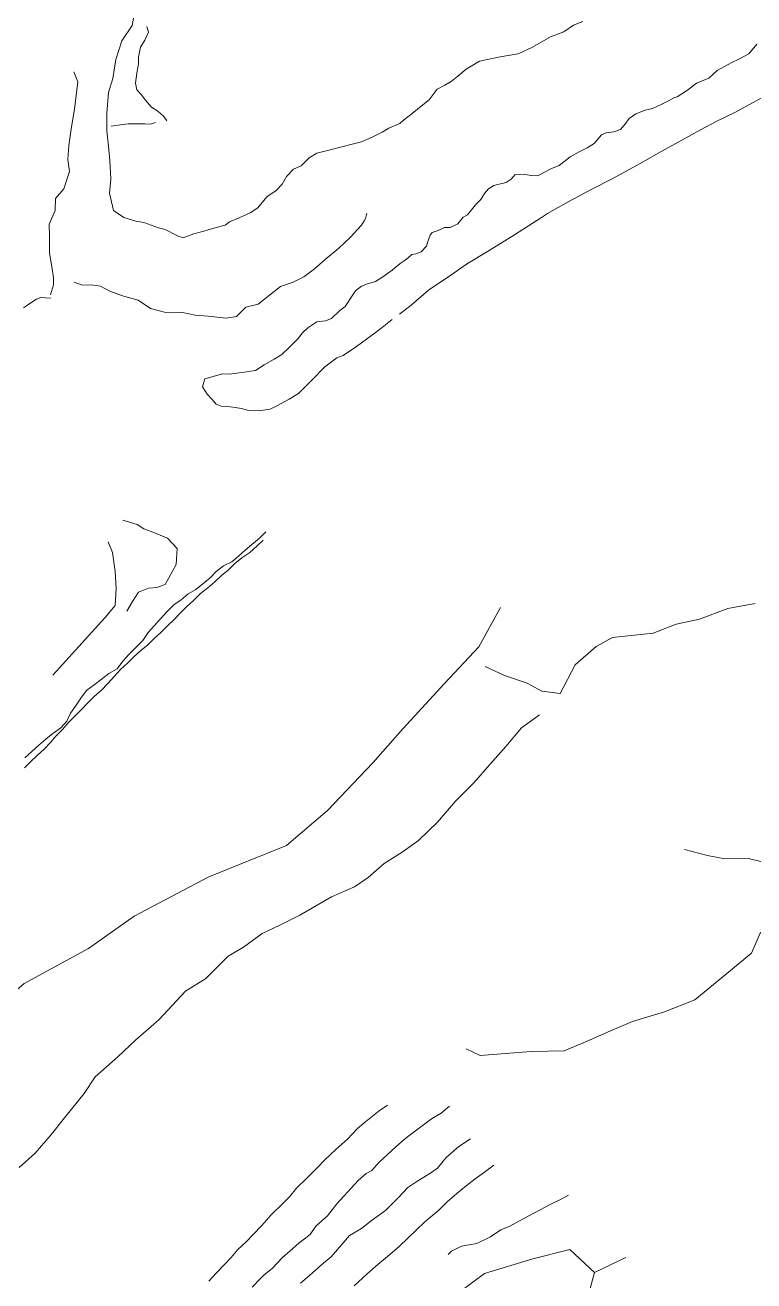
# Model space of a CAD drawing. Extents: x 683321 to 688873, y 7661944 to 7668387.
# Drawn here: x 685683.2 to 685851.1, y 7667443.6 to 7667732.7 of the extents above; entities that cross this region are included whole.
import ezdxf

# ---------------------------------------------------------------- set-up
doc = ezdxf.new("R2010")
doc.units = 0
doc.header["$MEASUREMENT"] = 0
doc.layers.add('01 CRESTA_Line', color=3, linetype='Continuous', lineweight=20)

msp = doc.modelspace()

# ---------------------------------------------------------------- linework, layer by layer
at = {"layer": '01 CRESTA_Line'}
for points in [[(685811.69, 7667733.57, 4268.33), (685809.53, 7667732.69, 4268.22), (685807.33, 7667731.18, 4268.54), (685804.2, 7667730.01, 4268.92), (685800.08, 7667727.69, 4269.43), (685796.78, 7667726.13, 4269.51), (685792.64, 7667725.45, 4269.79), (685787.88, 7667724.46, 4270.45), (685784.82, 7667722.6, 4270.53), (685782.93, 7667720.96, 4270.76), (685781.38, 7667719.75, 4270.54), (685779.89, 7667718.94, 4270.95), (685778.16, 7667717.97, 4270.17), (685776.33, 7667715.55, 4270.23), (685774.44, 7667714.07, 4270.47), (685772.37, 7667712.34, 4270.45), (685770.36, 7667710.86, 4270.54), (685769.5, 7667710.06, 4270.52), (685767.01, 7667708.97, 4270.62), (685765.46, 7667708.05, 4270.62), (685763.19, 7667706.89, 4271.02), (685760.67, 7667705.82, 4271.25), (685758.59, 7667705.28, 4271.22), (685756.17, 7667704.71, 4271.67), (685753.18, 7667703.93, 4271.65), (685750.41, 7667703.24, 4272.04), (685748.64, 7667702.18, 4272.07), (685746.82, 7667700.36, 4272.03), (685745.04, 7667699.57, 4271.9), (685743.45, 7667697.9, 4271.82), (685742.46, 7667696.13, 4271.95), (685741.05, 7667694.65, 4271.76), (685738.89, 7667693.21, 4271.9), (685736.82, 7667690.65, 4271.62), (685735.05, 7667689.49, 4271.7), (685732.51, 7667688.38, 4271.79), (685730.34, 7667687.43, 4272.26), (685729.27, 7667686.68, 4272.04), (685727.26, 7667686.13, 4272.33), (685724.36, 7667685.32, 4271.56), (685722.07, 7667684.67, 4271.6), (685719.67, 7667683.73, 4271.28), (685718.35, 7667684.21, 4271.17), (685715.48, 7667685.63, 4271.25), (685713.95, 7667686.06, 4271.53), (685710.56, 7667687.24, 4271.26), (685708.71, 7667687.58, 4271.21), (685705.95, 7667688.42, 4271.64), (685703.58, 7667690.03, 4271.73), (685702.64, 7667694.04, 4271.84), (685702.96, 7667697.23, 4271.83), (685702.75, 7667701.57, 4272.25), (685702.43, 7667704.84, 4272.17), (685702.03, 7667708.36, 4272.31), (685702.05, 7667712.46, 4270.63), (685702.45, 7667717.24, 4270.6), (685703.47, 7667720.46, 4270.76), (685704.16, 7667724.8, 4271.08), (685705.47, 7667729.12, 4271.39), (685707.89, 7667732.62, 4272.29), (685708.46, 7667735.63, 4272.57)], [(685715.91, 7667710.72, 4272.34), (685715.16, 7667711.68, 4272.53), (685713.78, 7667712.91, 4272.47), (685712.35, 7667713.83, 4272.42), (685710.97, 7667715.46, 4272.46), (685709.99, 7667716.77, 4272.43), (685709, 7667717.81, 4272.31), (685708.69, 7667719.39, 4272.53), (685708.94, 7667721.69, 4272.83), (685709.34, 7667723.83, 4272.64), (685709.35, 7667725.34, 4272.57), (685709.83, 7667727.67, 4272.68), (685710.83, 7667729.29, 4272.66), (685711.63, 7667731.07, 4272.61), (685711.24, 7667732.38, 4272.67)], [(685851.75, 7667728.32, 4252.39), (685849.91, 7667726.13, 4252.08), (685847.78, 7667724.97, 4252.02), (685845.82, 7667724.04, 4252.21), (685842.63, 7667722.3, 4251.98), (685840.71, 7667720.51, 4251.82), (685837.9, 7667719.35, 4251.64), (685835.79, 7667717.75, 4251.55), (685833.44, 7667716.25, 4252.01), (685832.83, 7667716.1, 4252.1), (685831.38, 7667715.33, 4252.21), (685829.73, 7667714.44, 4252.58), (685827.71, 7667713.52, 4252.81), (685826.07, 7667713.12, 4252.88), (685823.91, 7667712.29, 4253.1), (685822.34, 7667711.23, 4253.01), (685821.37, 7667709.81, 4252.81), (685820.37, 7667708.73, 4252.23), (685818.8, 7667708.13, 4252.35), (685817.06, 7667707.91, 4252.54), (685815.98, 7667707.46, 4252.04), (685814.32, 7667705.47, 4251.75), (685812.65, 7667704.48, 4251.49), (685810.83, 7667703.56, 4251.63), (685808.74, 7667702.43, 4251.56), (685806.2, 7667700.4, 4251.8), (685804.49, 7667699.7, 4252.08), (685802.67, 7667698.77, 4252.26), (685801.34, 7667698, 4252.53), (685799.84, 7667698.07, 4253.2), (685798.31, 7667698.31, 4253.99), (685797.2, 7667698.24, 4254.46), (685796.13, 7667698.3, 4255.08), (685795.16, 7667697.28, 4255.16), (685793.99, 7667696.49, 4255.23), (685792.43, 7667696.11, 4255.59), (685791.22, 7667695.77, 4255.87), (685789.93, 7667695.06, 4255.76), (685789.03, 7667693.94, 4255.31), (685788.21, 7667692.54, 4254.43), (685786.96, 7667691.36, 4253.73), (685785.09, 7667689.01, 4253.32), (685784.14, 7667688.5, 4253.2), (685782.88, 7667687, 4252.96), (685781.14, 7667686.14, 4253.28), (685779.86, 7667686.09, 4253.57), (685778.39, 7667685.43, 4253.86), (685777.02, 7667684.97, 4253.82), (685776.49, 7667684.37, 4253.47), (685775.91, 7667682.66, 4253.08), (685775.68, 7667681.86, 4252.18), (685774.46, 7667680.5, 4251.56), (685773.24, 7667680.08, 4251.58), (685772.28, 7667679.94, 4251.88), (685771.44, 7667679.11, 4251.87), (685770.76, 7667678.58, 4252.05), (685769.63, 7667677.82, 4252.16), (685767.75, 7667676.27, 4252.26), (685765.65, 7667674.77, 4252.35), (685763.96, 7667673.7, 4252.66), (685762.06, 7667673.19, 4252.98), (685760.73, 7667672.65, 4253.28), (685759.36, 7667671.57, 4253.01), (685758.71, 7667670.62, 4252.75), (685756.95, 7667667.9, 4252.53), (685755.75, 7667667.01, 4252.24), (685753.81, 7667665.18, 4252.44), (685752.39, 7667664.6, 4252.76), (685750.4, 7667664.4, 4253.42), (685748.33, 7667663.05, 4253.44), (685747.1, 7667661.86, 4253.06), (685746.1, 7667660.59, 4252.49), (685744.01, 7667658.52, 4252.21), (685742.35, 7667656.92, 4251.83), (685740.56, 7667655.84, 4251.56), (685738.29, 7667654.51, 4251.84), (685736.3, 7667653.21, 4251.98), (685733.16, 7667652.73, 4251.28), (685730.25, 7667652.39, 4251.39), (685728.71, 7667652.43, 4251.26), (685724.62, 7667651.26, 4250.7), (685724.05, 7667649.43, 4251.25), (685724.76, 7667648.39, 4250.43), (685725.19, 7667647.72, 4249.92), (685726.34, 7667646.55, 4249.1), (685727.2, 7667645.47, 4248.67), (685728.35, 7667645, 4248.59), (685729.96, 7667644.89, 4248.74), (685731.59, 7667644.65, 4248.88), (685733.09, 7667644.43, 4249.02), (685734.77, 7667644.02, 4249.02), (685736.09, 7667643.88, 4249.01), (685737.54, 7667643.99, 4249), (685739.67, 7667644.3, 4248.57), (685741.39, 7667645.12, 4248.51), (685744.05, 7667646.58, 4248.18), (685746.22, 7667647.88, 4248.2), (685747.94, 7667649.67, 4248.58), (685749.39, 7667651.1, 4248.76), (685752.26, 7667654.05, 4248.51), (685755.02, 7667656.1, 4248.55), (685756.5, 7667656.69, 4248.82), (685759.52, 7667658.72, 4249), (685761.86, 7667660.44, 4248.86), (685763.51, 7667661.66, 4248.91), (685765.47, 7667663.09, 4248.97), (685767.79, 7667664.94, 4248.77)], [(685694.47, 7667721.96, 4263.22), (685695.34, 7667719.7, 4264.15), (685694.6, 7667713.41, 4264.16), (685693.95, 7667709.34, 4264.51), (685693.32, 7667705.02, 4264.99), (685693.1, 7667701.79, 4265.39), (685693.45, 7667699.05, 4265.82), (685692.15, 7667695.05, 4265.02), (685690.26, 7667692.81, 4264.81), (685690.15, 7667690.06, 4264.98), (685688.77, 7667686.87, 4265.16), (685688.83, 7667684.05, 4264.15), (685688.81, 7667680.23, 4263.58), (685689.38, 7667677.17, 4263.2), (685689.74, 7667674.56, 4262.12), (685689.78, 7667672.96, 4261.49), (685689.05, 7667670.61, 4260.4)], [(685854.13, 7667716.68, 4249.67), (685846.72, 7667712.61, 4249.61), (685842.54, 7667710.6, 4249.45), (685838.79, 7667708.62, 4249.35), (685833.12, 7667705.49, 4249.3), (685829.89, 7667703.67, 4249.07), (685824.88, 7667700.9, 4249.24), (685818.43, 7667697.32, 4249.17), (685813.76, 7667694.96, 4248.94), (685808.49, 7667692.08, 4249), (685803.55, 7667689.33, 4248.72), (685802.18, 7667688.43, 4248.6), (685795.92, 7667684.43, 4248.86), (685790.11, 7667680.86, 4248.79), (685784.89, 7667677.7, 4248.81), (685781.26, 7667675.18, 4248.71), (685776.14, 7667671.73, 4248.73), (685772.14, 7667668.28, 4248.75), (685769.47, 7667666.2, 4248.62)], [(685703.07, 7667709.43, 4272.25), (685705.22, 7667709.78, 4272.3), (685706.96, 7667710.01, 4272.34), (685708.98, 7667710, 4272.42), (685710.81, 7667709.99, 4272.51), (685712.11, 7667709.95, 4272.45), (685713.3, 7667710.3, 4272.35)], [(685761.96, 7667689.41, 4261.3), (685761.61, 7667688.2, 4261.18), (685761.31, 7667687.63, 4261.08), (685760.74, 7667686.69, 4260.73), (685758.11, 7667683.82, 4260.67), (685755.51, 7667681.33, 4260.67), (685752.37, 7667678.78, 4260.5), (685749.89, 7667676.62, 4260.16), (685747.39, 7667674.8, 4260), (685744.99, 7667673.55, 4260.46), (685742.09, 7667672.55, 4260.86), (685739.5, 7667670.53, 4260.34), (685736.92, 7667668.47, 4260.63), (685734.09, 7667667.75, 4260.68), (685731.95, 7667665.66, 4260.38), (685729.56, 7667665.22, 4260.53), (685725.36, 7667665.7, 4260.43), (685722.43, 7667665.97, 4260.67), (685719.47, 7667666.53, 4261.07), (685715.3, 7667666.61, 4260.42), (685712.13, 7667667.51, 4260.6), (685709.26, 7667669.42, 4261.07), (685705.65, 7667670.42, 4260.81), (685702.72, 7667671.49, 4261.19), (685700.59, 7667672.58, 4261.59), (685698.39, 7667672.93, 4261.73), (685696.47, 7667672.85, 4260.95), (685694.55, 7667673.56, 4261.04)], [(685682.88, 7667667.64, 4260.79), (685683.78, 7667668.22, 4260.78), (685684.8, 7667668.95, 4261.21), (685685.82, 7667669.61, 4261.21), (685686.82, 7667669.97, 4261.08), (685687.91, 7667669.95, 4260.67), (685689.12, 7667669.89, 4260.21)], [(685705.76, 7667618.71, 4236.89), (685709.07, 7667617.76, 4236.49), (685710.59, 7667616.77, 4236.3), (685712.23, 7667616.15, 4236.39), (685716.01, 7667614.59, 4235.25), (685718.28, 7667612.2, 4235.34), (685718.01, 7667608.49, 4235.02), (685715.48, 7667603.9, 4234.77), (685713.6, 7667603.2, 4234.55), (685711.66, 7667603.07, 4234.69), (685709.35, 7667602.18, 4234.69), (685707.93, 7667600, 4234.83), (685706.64, 7667597.78, 4234.96)], [(685738.69, 7667616.01, 4232.88), (685737.12, 7667614.5, 4232.92), (685735.45, 7667613.15, 4233.01), (685733.92, 7667611.82, 4233.01), (685732.41, 7667610.48, 4233.05), (685730.82, 7667609.15, 4233.21), (685728.89, 7667608.19, 4233.3), (685727.27, 7667606.93, 4233.4), (685725.83, 7667605.44, 4233.54), (685724.15, 7667604.07, 4233.66), (685722.58, 7667602.77, 4233.64), (685720.75, 7667601.76, 4233.75), (685719.21, 7667600.36, 4233.82), (685717.49, 7667599.22, 4233.9), (685715.92, 7667597.7, 4233.95), (685714.45, 7667596.04, 4234.08), (685712.99, 7667594.44, 4234.09), (685711.54, 7667592.84, 4234.2), (685710.31, 7667590.99, 4234.3), (685708.84, 7667589.47, 4234.4), (685707.21, 7667587.87, 4234.54), (685705.77, 7667586.23, 4234.72), (685704.42, 7667584.5, 4234.81), (685702.49, 7667583.46, 4234.82), (685700.76, 7667582.01, 4235.12), (685699.1, 7667580.83, 4235.27), (685697.47, 7667579.58, 4235.39), (685696.23, 7667578, 4235.43), (685695, 7667576.14, 4235.56), (685693.72, 7667574.33, 4235.67), (685692.82, 7667572.47, 4235.7), (685691.47, 7667570.89, 4235.87), (685689.65, 7667569.63, 4235.89), (685688.01, 7667568.28, 4236.11), (685686.43, 7667566.91, 4236.29), (685684.75, 7667565.48, 4236.45), (685683.19, 7667564, 4236.55)], [(685683.1, 7667561.71, 4236.73), (685684.58, 7667563.16, 4236.62), (685686.08, 7667564.63, 4236.54), (685687.64, 7667566.03, 4236.38), (685689.06, 7667567.57, 4236.28), (685690.41, 7667569.06, 4236.07), (685691.85, 7667570.56, 4235.91), (685693.16, 7667572.09, 4235.87), (685694.57, 7667573.53, 4235.8), (685696.25, 7667575.11, 4235.72), (685697.62, 7667576.61, 4235.63), (685699.23, 7667578.21, 4235.48), (685700.76, 7667579.51, 4235.39), (685702.26, 7667581.15, 4235.27), (685703.8, 7667582.83, 4235.03), (685705.17, 7667584.31, 4234.94), (685706.88, 7667585.85, 4234.74), (685708.38, 7667587.35, 4234.6), (685709.91, 7667588.72, 4234.54), (685711.46, 7667590.06, 4234.45), (685712.98, 7667591.5, 4234.37), (685714.51, 7667592.9, 4234.29), (685716.01, 7667594.42, 4234.28), (685717.55, 7667595.89, 4234.18), (685718.98, 7667597.34, 4234.09), (685720.42, 7667598.78, 4234.02), (685722.02, 7667600.26, 4233.91), (685723.6, 7667601.83, 4233.82), (685725.29, 7667603.18, 4233.67), (685726.93, 7667604.54, 4233.58), (685728.47, 7667606.02, 4233.47), (685730.05, 7667607.28, 4233.44), (685731.48, 7667608.71, 4233.3), (685733.15, 7667610.06, 4233.11), (685734.96, 7667611.28, 4233.12), (685736.58, 7667612.73, 4233.05), (685738.07, 7667614.11, 4232.96)], [(685689.59, 7667583.05, 4236.74), (685694.87, 7667588.81, 4236.78), (685701.63, 7667596.25, 4236.65), (685703.98, 7667599.11, 4236.61), (685704.24, 7667602.99, 4236.73), (685703.94, 7667606.93, 4237.12), (685703.33, 7667611.26, 4236.81), (685702.37, 7667613.76, 4236.8)], [(685595.41, 7667438.34, 4244.7), (685601.93, 7667445.76, 4244.53), (685607.96, 7667450.2, 4243.97), (685612.96, 7667455.34, 4243.51), (685617.35, 7667460.77, 4243.34), (685621.84, 7667465.58, 4242.67), (685629.42, 7667470.25, 4242.2), (685638.67, 7667477.8, 4241.82), (685649.4, 7667485.6, 4241.09), (685658.66, 7667492.77, 4240.86), (685669.29, 7667500.27, 4239.87), (685683.05, 7667512.07, 4238.83), (685697.83, 7667520.13, 4238.06), (685708.35, 7667527.55, 4237.74), (685725.52, 7667536.58, 4237.26), (685743.44, 7667543.79, 4236.17), (685752.89, 7667551.86, 4235.94), (685763.35, 7667562.83, 4235.31), (685770.24, 7667570.72, 4235.1), (685779.86, 7667581.12, 4234.02), (685787.7, 7667589.58, 4232.48), (685792.74, 7667598.6, 4230.39)], [(685851.4, 7667599.57, 4227.78), (685845.06, 7667598.39, 4228.44), (685838.52, 7667595.94, 4229.22), (685833.15, 7667594.77, 4229.6), (685827.9, 7667592.75, 4230.01), (685818.52, 7667591.75, 4230.65), (685814.72, 7667589.68, 4230.74), (685809.95, 7667585.44, 4230.89), (685806.45, 7667578.85, 4230.88), (685802.28, 7667579.38, 4231.42), (685798.84, 7667581.22, 4232.01), (685793.68, 7667582.93, 4231.97), (685789.16, 7667585.02, 4231.92)], [(685681.84, 7667469.65, 4228.58), (685685.56, 7667472.98, 4228.95), (685688.98, 7667476.97, 4229.01), (685692.33, 7667481.09, 4228.77), (685696.85, 7667486.68, 4228.87), (685699.36, 7667490.55, 4228.49), (685704.57, 7667495.17, 4228.49), (685708.71, 7667499.08, 4228.34), (685714.06, 7667503.66, 4227.89), (685720.16, 7667510.27, 4228.46), (685724.86, 7667513.22, 4228.97), (685730.03, 7667518.31, 4228.93), (685733.52, 7667520.44, 4229.41), (685737.84, 7667523.57, 4229.51), (685741.9, 7667525.45, 4229.8), (685746.53, 7667527.79, 4229.69), (685753.77, 7667532.03, 4230.19), (685759.09, 7667534.31, 4230.16), (685762.27, 7667536.48, 4230.57), (685765.89, 7667539.67, 4230.22), (685770.06, 7667542.27, 4230.27), (685773.85, 7667544.99, 4230.24), (685778.18, 7667549.18, 4230.27), (685782.32, 7667554.04, 4230.58), (685786.62, 7667558.29, 4230.25), (685790.28, 7667562.44, 4230.32), (685793.93, 7667566.64, 4230.77), (685797.54, 7667570.88, 4230.73), (685801.7, 7667573.9, 4230.67)], [(685852.68, 7667540.1, 4203.08), (685849.86, 7667540.85, 4202.76), (685844.36, 7667540.76, 4202.79), (685840.36, 7667541.55, 4202.62), (685835.11, 7667542.9, 4202.14)], [(685784.84, 7667496.97, 4199.99), (685788.05, 7667495.45, 4200.48), (685793.9, 7667495.92, 4200.61), (685799.75, 7667496.39, 4200.74), (685807.41, 7667496.55, 4200.65), (685812.66, 7667498.79, 4200.84), (685817.91, 7667501.03, 4201.03), (685823.15, 7667503.27, 4201.21), (685830.5, 7667505.54, 4201.59), (685837.46, 7667508.26, 4202.03), (685841.8, 7667511.84, 4201.64), (685846.15, 7667515.43, 4201.26), (685850.5, 7667519.01, 4200.87), (685852.52, 7667523.67, 4201.51), (685856.68, 7667527.11, 4201.48), (685860.84, 7667530.56, 4201.44), (685864.68, 7667533.64, 4202.12), (685868.53, 7667536.71, 4202.8)], [(685766.73, 7667484.06, 4194.74), (685764.77, 7667482.75, 4194.62), (685761.69, 7667480.28, 4194.69), (685759.82, 7667478.68, 4194.66), (685757.51, 7667476.2, 4194.74), (685754.84, 7667473.86, 4194.69), (685752.23, 7667471.45, 4194.67), (685750.52, 7667469.61, 4194.6), (685748.28, 7667467.35, 4194.56), (685745.76, 7667464.92, 4194.54), (685744.09, 7667462.88, 4194.36), (685742.56, 7667461.35, 4194.36), (685739.91, 7667458.8, 4194.57), (685737.78, 7667456.3, 4194.36), (685735.79, 7667454.27, 4194.21), (685734.18, 7667452.52, 4194.18), (685732.19, 7667450.77, 4194.17), (685730.72, 7667448.97, 4194.05), (685729.06, 7667447.23, 4193.98), (685727.2, 7667445.33, 4193.95), (685725.54, 7667443.47, 4193.84)], [(685780.95, 7667483.82, 4191.99), (685779.04, 7667482.19, 4191.89), (685776.8, 7667480.86, 4191.89), (685773.46, 7667478.38, 4191.95), (685771.6, 7667476.95, 4191.69), (685770.55, 7667476.14, 4191.66), (685768.6, 7667474.45, 4191.62), (685766.69, 7667472.69, 4191.55), (685764.67, 7667470.79, 4191.35), (685763.07, 7667468.96, 4191.04), (685761.82, 7667468.27, 4191.09), (685759.97, 7667466.66, 4190.97), (685758.32, 7667464.9, 4190.9), (685756.63, 7667463.09, 4190.96), (685755.05, 7667461.33, 4190.85), (685752.84, 7667458.53, 4190.65), (685750.22, 7667456.2, 4190.84), (685748.91, 7667454.23, 4190.53), (685746.29, 7667452.28, 4190.64), (685744.28, 7667450.5, 4190.92), (685742.5, 7667448.96, 4190.85), (685740.12, 7667446.41, 4190.93), (685738.26, 7667444.99, 4190.97), (685737.27, 7667443.94, 4190.92), (685735.53, 7667442.11, 4190.98)], [(685746.64, 7667443.05, 4187.98), (685748.76, 7667444.82, 4188), (685751.53, 7667447.25, 4188.05), (685753.72, 7667449.13, 4188.08), (685756.14, 7667451.97, 4187.97), (685757.97, 7667454.04, 4187.98), (685760.72, 7667455.61, 4188.02), (685762.94, 7667457.38, 4187.78), (685766.24, 7667459.79, 4187.96), (685769.22, 7667462.77, 4188.07), (685771.38, 7667465.09, 4188.14), (685773.43, 7667466.45, 4187.78), (685776.48, 7667468.29, 4187.22), (685778.21, 7667469.51, 4187.23), (685780.19, 7667471.94, 4187.75), (685783.16, 7667474.49, 4188.04), (685785.84, 7667476.31, 4187.92)], [(685758.99, 7667442.42, 4183.39), (685761.9, 7667445.09, 4183.47), (685764.01, 7667446.96, 4183.57), (685766.22, 7667448.82, 4183.51), (685769.39, 7667451.51, 4183.7), (685771.44, 7667453.46, 4183.77), (685773.39, 7667455.35, 4183.86), (685775.31, 7667457.19, 4183.95), (685778.51, 7667459.81, 4183.78), (685780.48, 7667461.86, 4183.82), (685783.09, 7667464.1, 4183.83), (685784.84, 7667465.43, 4183.77), (685786.91, 7667467.09, 4183.73), (685789.03, 7667468.61, 4183.79), (685791.22, 7667470.2, 4183.97)], [(685780.67, 7667449.65, 4173.55), (685781.42, 7667450.38, 4173.52), (685783.74, 7667451.59, 4173.83), (685787.27, 7667452.19, 4174.35), (685790.42, 7667453.73, 4174.95), (685792.83, 7667455.3, 4175.31), (685794.87, 7667456.16, 4175.34), (685798.07, 7667457.96, 4175.89), (685800.57, 7667459.23, 4176.15), (685804.16, 7667461.18, 4176.4), (685806.86, 7667462.48, 4176.49), (685808.41, 7667463.3, 4176.62)], [(685780.34, 7667438.81, 4171.77), (685789.02, 7667445.23, 4172.18), (685800.19, 7667448.63, 4172.05), (685808.67, 7667450.77, 4171.45), (685814.37, 7667445.53, 4171.53), (685821.57, 7667448.97, 4171.62)], [(685807.26, 7667420.95, 4159.54), (685799.05, 7667418.25, 4159.74), (685790.95, 7667417.12, 4160.61), (685797.7, 7667426.02, 4162.52), (685806.01, 7667428.16, 4163.55), (685810.55, 7667434.79, 4165.98), (685813.13, 7667440.99, 4169.58), (685814.37, 7667445.53, 4171.53)]]:
    msp.add_polyline3d(points, dxfattribs=at)

doc.saveas('drawing.dxf')
